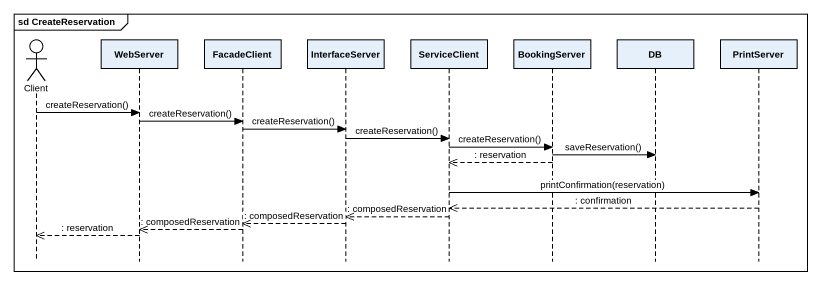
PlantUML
@startuml
mainframe sd CreateReservation
hide footbox
actor Client
participant WebServer
participant FacadeClient
participant InterfaceServer
participant ServiceClient
participant BookingServer
participant DB
participant PrintServer

Client -> WebServer : createReservation()
WebServer -> FacadeClient : createReservation()
FacadeClient -> InterfaceServer : createReservation()
InterfaceServer -> ServiceClient : createReservation()
ServiceClient -> BookingServer : createReservation()
BookingServer -> DB : saveReservation()
BookingServer -->> ServiceClient : : reservation
ServiceClient -> PrintServer : printConfirmation(reservation)
PrintServer -->> ServiceClient : : confirmation
ServiceClient -->> InterfaceServer : : composedReservation
InterfaceServer -->> FacadeClient : : composedReservation
FacadeClient -->> WebServer : : composedReservation
WebServer -->> Client : : reservation
@enduml
